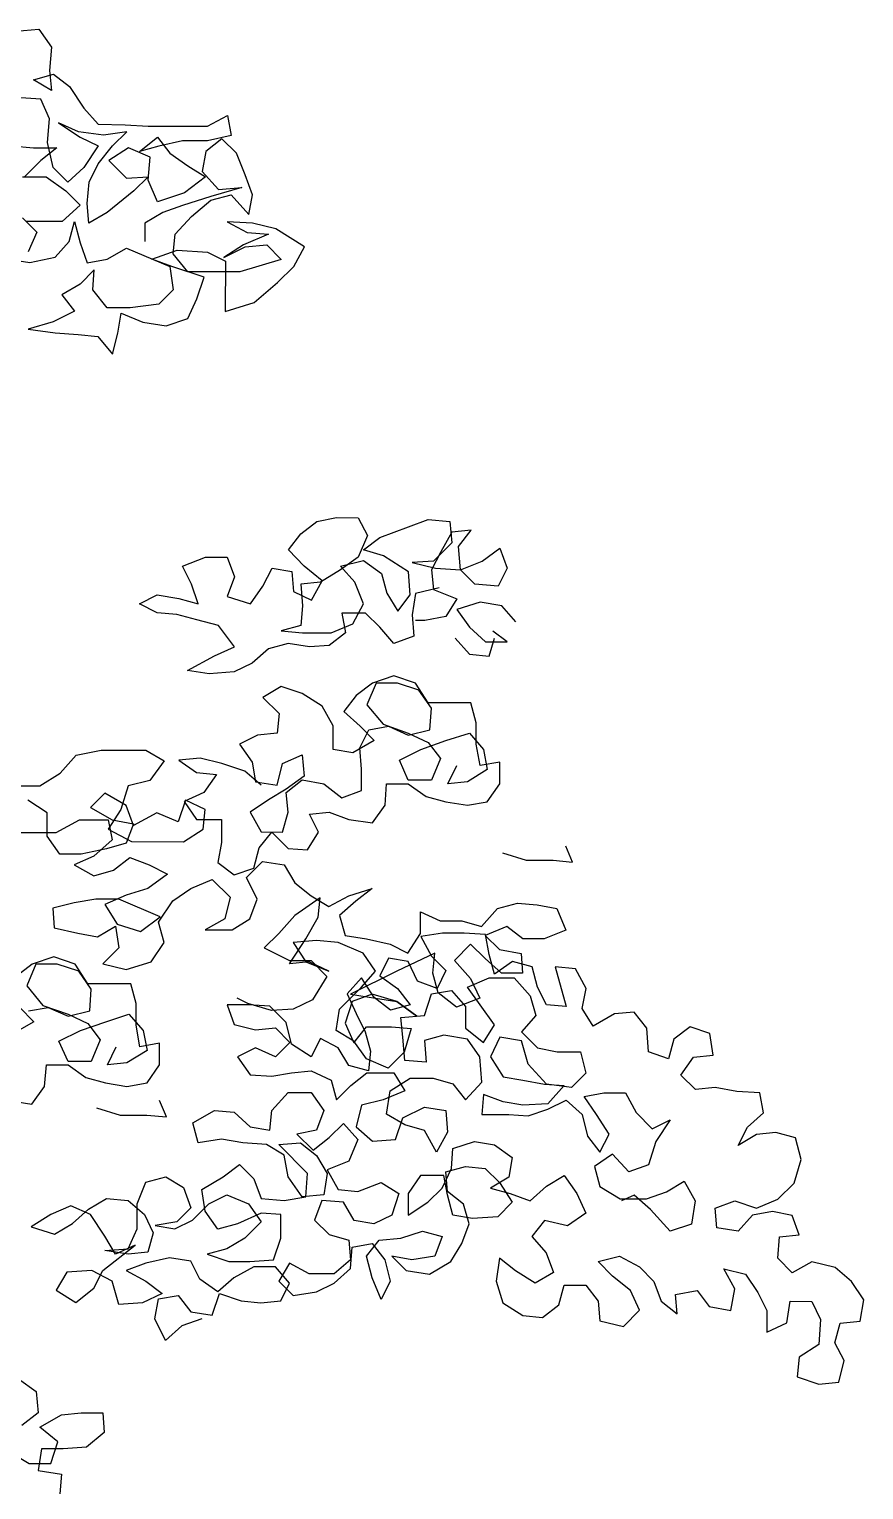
# Model space of a CAD drawing. Header units: millimetres. Extents: x 280.66 to 284.58, y 136.68 to 141.9.
# Drawn here: x 283.697 to 284.578, y 140.012 to 141.555 of the extents above; entities that cross this region are included whole.
import ezdxf

# ---------------------------------------------------------------- set-up
doc = ezdxf.new("R2010")
doc.units = ezdxf.units.MM

msp = doc.modelspace()

# ---------------------------------------------------------------- linework, layer by layer
at = {"linetype": 'Continuous'}
for points in [[(283.6825, 141.5531), (283.7069, 141.5551), (283.7203, 141.536), (283.7183, 141.5116), (283.7203, 141.4905), (283.7012, 141.5018), (283.7223, 141.5075), (283.7394, 141.4945), (283.7545, 141.4717), (283.7695, 141.4547), (283.798, 141.4542), (283.8224, 141.4526), (283.8851, 141.4526), (283.9062, 141.464), (283.9099, 141.4429), (283.8851, 141.4372), (283.8586, 141.4372), (283.8338, 141.4315), (283.8131, 141.4258), (283.8322, 141.4412), (283.8452, 141.4241), (283.8643, 141.4107), (283.883, 141.3993), (283.8607, 141.3822), (283.8322, 141.3729), (283.8224, 141.3957), (283.8245, 141.4201), (283.8017, 141.4298), (283.7809, 141.4164), (283.7996, 141.3977), (283.8224, 141.3993), (283.8074, 141.3843), (283.7789, 141.3615), (283.7598, 141.3501), (283.7581, 141.3709), (283.7602, 141.3936), (283.7695, 141.4128), (283.7846, 141.4319), (283.8, 141.4469), (283.7752, 141.4433), (283.7488, 141.4469), (283.7276, 141.4563), (283.7504, 141.4412), (283.7695, 141.4319), (283.7545, 141.4091), (283.7374, 141.3936), (283.7219, 141.4091), (283.7162, 141.4355), (283.7183, 141.4603), (283.7089, 141.4811), (283.6825, 141.4831)], [(283.6748, 141.3123), (283.6975, 141.3086), (283.724, 141.3143), (283.739, 141.331), (283.7447, 141.3521), (283.7504, 141.3294), (283.7581, 141.3082), (283.7789, 141.3123), (283.7996, 141.3237), (283.8452, 141.3045), (283.8489, 141.2797), (283.8338, 141.2647), (283.8033, 141.261), (283.7789, 141.261), (283.7638, 141.2797), (283.7655, 141.3009), (283.7504, 141.2858), (283.7313, 141.2744), (283.7447, 141.2574), (283.7219, 141.246), (283.6955, 141.2382), (283.724, 141.2346), (283.7484, 141.2325), (283.7691, 141.2305), (283.7846, 141.2118), (283.7903, 141.2342), (283.7939, 141.2553), (283.8167, 141.2456), (283.8415, 141.2419), (283.8643, 141.2496), (283.8737, 141.2704), (283.8814, 141.2932), (283.8472, 141.3045), (283.8261, 141.3123), (283.8529, 141.3216), (283.8851, 141.3196), (283.9042, 141.3102), (283.9038, 141.257), (283.9343, 141.2663), (283.9591, 141.2875), (283.9762, 141.3045), (283.9876, 141.3253), (283.9571, 141.3444), (283.9327, 141.3501), (283.9058, 141.3517), (283.927, 141.3403), (283.9493, 141.3387), (283.9229, 141.3273), (283.9022, 141.3139), (283.9249, 141.3253), (283.9477, 141.3273), (283.9628, 141.3119), (283.9192, 141.2989), (283.8643, 141.2989), (283.8489, 141.318), (283.8509, 141.3387), (283.868, 141.3574), (283.8887, 141.3745), (283.9099, 141.3802), (283.9286, 141.3595), (283.9327, 141.3802), (283.9249, 141.4014), (283.9156, 141.4241), (283.9001, 141.4392), (283.8834, 141.4258), (283.8794, 141.405), (283.8965, 141.3859), (283.9213, 141.3879), (283.8887, 141.3786), (283.8586, 141.3688), (283.8379, 141.3615), (283.8188, 141.3501), (283.8188, 141.331)], [(283.6784, 141.4319), (283.7012, 141.4298), (283.726, 141.4298), (283.7089, 141.4164), (283.6918, 141.3993)], [(283.6898, 141.3993), (283.7146, 141.3993), (283.7354, 141.3843), (283.7504, 141.3692), (283.7317, 141.3521), (283.6935, 141.3521)], [(283.6898, 141.3558), (283.7049, 141.3408), (283.6955, 141.32)], [(284.1296, 140.9649), (284.1047, 140.9592), (284.1011, 140.9364), (284.1031, 140.914), (284.082, 140.9063), (284.0669, 140.9234), (284.0519, 140.9384), (284.027, 140.9384), (284.0307, 140.9177), (284.0136, 140.9043), (283.9929, 140.9026), (283.9701, 140.9063), (283.9493, 140.9006), (283.9323, 140.8855), (283.9131, 140.8762), (283.8867, 140.8742), (283.8639, 140.8778), (283.8924, 140.8933), (283.9135, 140.9026), (283.8965, 140.9254), (283.8737, 140.9311), (283.8525, 140.9368), (283.8318, 140.9388), (283.8131, 140.9482), (283.8318, 140.9576), (283.8546, 140.9539), (283.8753, 140.9482), (283.868, 140.9689), (283.8586, 140.9881), (283.883, 140.9974), (283.9058, 140.9974), (283.9135, 140.9767), (283.9058, 140.9559), (283.9306, 140.9482), (283.9436, 140.9669), (283.9534, 140.986), (283.9742, 140.9824), (283.9758, 140.9612), (283.9949, 140.9519), (284.0063, 140.9726), (283.9872, 140.9881), (283.9705, 141.0051), (283.9835, 141.0222), (284.0006, 141.0352), (284.0213, 141.0393), (284.0441, 141.0389), (284.0539, 141.0202), (284.0441, 140.9974), (284.0254, 140.984), (284.0043, 140.971), (283.9835, 140.9689), (283.9855, 140.9462), (283.9835, 140.9254), (283.9628, 140.9197), (283.9855, 140.9177), (284.0157, 140.9177), (284.0384, 140.927), (284.0498, 140.9482), (284.0405, 140.971), (284.0254, 140.9881), (284.0498, 140.9938), (284.0689, 140.9803), (284.0746, 140.9596), (284.086, 140.9405), (284.099, 140.9576), (284.0974, 140.982), (284.071, 140.999), (284.0498, 141.0051), (284.0669, 141.0182), (284.0974, 141.0296), (284.1182, 141.0373), (284.1409, 141.0352), (284.143, 141.0125), (284.1239, 140.9933), (284.1011, 140.9917), (284.1259, 140.986), (284.1523, 140.984), (284.1751, 140.9933), (284.1938, 141.0068), (284.2016, 140.986), (284.1922, 140.9669), (284.1674, 140.9689), (284.1523, 140.984), (284.1503, 141.0088), (284.1637, 141.0259), (284.143, 141.0239), (284.1316, 141.0031), (284.1218, 140.984), (284.1239, 140.9632), (284.1483, 140.9535), (284.1369, 140.9348), (284.1145, 140.9307), (284.1047, 140.9307)], [(284.2109, 140.9291), (284.1959, 140.9462), (284.1731, 140.9498), (284.1483, 140.9421), (284.1617, 140.9234), (284.1788, 140.9079), (284.2016, 140.9079), (284.1865, 140.9193)], [(284.1466, 140.912), (284.1617, 140.8949), (284.1824, 140.8929), (284.1881, 140.912)], [(283.9416, 140.7566), (283.9245, 140.7716), (283.9001, 140.7794), (283.8773, 140.7851), (283.8546, 140.783), (283.8733, 140.77), (283.8944, 140.768), (283.881, 140.7489), (283.8603, 140.7395), (283.8733, 140.7204), (283.8997, 140.7204), (283.8997, 140.696), (283.8961, 140.6748), (283.9131, 140.6618), (283.9339, 140.6691), (283.9396, 140.6903), (283.953, 140.707), (283.9701, 140.6899), (283.9908, 140.6883), (284.0022, 140.707), (283.9929, 140.7261), (284.0136, 140.7281), (284.0344, 140.7204), (284.0592, 140.7167), (284.0726, 140.7354), (284.0742, 140.7582), (284.097, 140.7582), (284.1161, 140.7448), (284.1369, 140.7391), (284.1597, 140.7354), (284.1804, 140.7391), (284.1938, 140.7582), (284.1938, 140.781), (284.1731, 140.7773), (284.169, 140.8001), (284.169, 140.8225), (284.1633, 140.8436), (284.1182, 140.8436), (284.1047, 140.8644), (284.082, 140.8721), (284.0592, 140.8644), (284.0421, 140.8514), (284.0291, 140.8343), (284.0462, 140.8188), (284.0612, 140.8038), (284.0384, 140.7908), (284.0177, 140.7944), (284.0177, 140.8192), (284.0063, 140.84), (283.9851, 140.8534), (283.9628, 140.8607), (283.9436, 140.8493), (283.9607, 140.8323), (283.9587, 140.8115), (283.938, 140.8095), (283.9188, 140.8001), (283.9323, 140.781), (283.9359, 140.7603), (283.9587, 140.7566), (283.9644, 140.7794), (283.9851, 140.7887), (283.9872, 140.766), (283.9681, 140.7525), (283.9493, 140.7411), (283.9302, 140.7281), (283.9416, 140.7074), (283.9644, 140.707), (283.9701, 140.7281), (283.9681, 140.7489), (283.9851, 140.7623), (284.0079, 140.7582), (284.027, 140.7432), (284.0478, 140.7509), (284.0478, 140.7737), (284.0458, 140.7961), (284.0555, 140.8152), (284.0763, 140.8188), (284.097, 140.8095), (284.1198, 140.8152), (284.1218, 140.838), (284.1084, 140.8571), (284.0856, 140.8644), (284.0632, 140.8644), (284.0535, 140.8416), (284.0706, 140.8209), (284.097, 140.8115), (284.1182, 140.8017), (284.1312, 140.7847), (284.1218, 140.7619), (284.097, 140.7619), (284.0877, 140.783), (284.1104, 140.7944), (284.1369, 140.8038), (284.1617, 140.8115), (284.1767, 140.7944), (284.1804, 140.7733), (284.1597, 140.7603), (284.1389, 140.7582), (284.1483, 140.7773)], [(283.6853, 140.7558), (283.7081, 140.7558), (283.7293, 140.7692), (283.7463, 140.7883), (283.7728, 140.7936), (283.82, 140.7936), (283.8391, 140.7822), (283.824, 140.7615), (283.8013, 140.7558), (283.7935, 140.731), (283.7801, 140.7102), (283.8049, 140.6972), (283.8598, 140.6968), (283.8806, 140.7102), (283.8826, 140.731), (283.8619, 140.7407), (283.8542, 140.7179), (283.8314, 140.7273), (283.807, 140.7139), (283.7992, 140.735), (283.7765, 140.7481), (283.7614, 140.733), (283.7842, 140.72), (283.807, 140.7159), (283.7992, 140.6952), (283.7785, 140.6895), (283.7516, 140.6838), (283.7289, 140.6838), (283.7158, 140.7029), (283.7158, 140.7273), (283.6951, 140.7407)], [(283.676, 140.7066), (283.7252, 140.7066), (283.75, 140.72), (283.7801, 140.72), (283.7842, 140.6988), (283.7651, 140.6817), (283.7443, 140.6724), (283.7651, 140.661), (283.7858, 140.6667), (283.8029, 140.6801), (283.8236, 140.6724), (283.8428, 140.6626), (283.822, 140.6476), (283.7992, 140.6403), (283.7765, 140.6305), (283.7895, 140.6097), (283.8143, 140.602), (283.835, 140.6175), (283.7915, 140.6362), (283.7671, 140.6362), (283.7443, 140.6325), (283.7215, 140.6268), (283.7232, 140.6061), (283.748, 140.6004), (283.7687, 140.5963), (283.7878, 140.6077), (283.7915, 140.5849), (283.7744, 140.5678), (283.7992, 140.5621), (283.8257, 140.5699), (283.8391, 140.5906), (283.8334, 140.6118), (283.8485, 140.6346), (283.8676, 140.6476), (283.89, 140.6569), (283.9091, 140.6382), (283.9034, 140.6154), (283.8826, 140.604), (283.9111, 140.604), (283.9298, 140.6154), (283.9375, 140.6362), (283.9262, 140.659), (283.9432, 140.676), (283.966, 140.6724), (283.9774, 140.6533), (283.9945, 140.6398), (284.0132, 140.6285), (284.0344, 140.6398), (284.0588, 140.6476), (284.0417, 140.6341), (284.0246, 140.6191), (284.0303, 140.5979), (284.0531, 140.5943), (284.0779, 140.5886), (284.0966, 140.5792), (284.11, 140.6), (284.11, 140.6228), (284.1308, 140.6134), (284.1536, 140.6134), (284.1743, 140.6073), (284.1914, 140.6264), (284.2125, 140.6321), (284.2333, 140.6301), (284.254, 140.6264), (284.2634, 140.6036), (284.2406, 140.5943), (284.2182, 140.5943), (284.2012, 140.6073), (284.1784, 140.5979), (284.1934, 140.5829), (284.2162, 140.5788), (284.2178, 140.5581), (284.1955, 140.5581), (284.1784, 140.5735), (284.1629, 140.5886), (284.1458, 140.5715), (284.1629, 140.5524), (284.1727, 140.5316), (284.1479, 140.5223), (284.1287, 140.5373), (284.123, 140.5581), (284.1251, 140.5792), (284.0852, 140.5601), (284.036, 140.5357), (284.0624, 140.5316), (284.0852, 140.528), (284.106, 140.5125), (284.0852, 140.528), (284.0588, 140.5357), (284.038, 140.528), (284.0303, 140.5052), (284.0397, 140.4844), (284.0531, 140.5015), (284.0795, 140.5015), (284.1003, 140.4995), (284.0929, 140.4747), (284.0759, 140.4576), (284.0531, 140.4674), (284.0397, 140.4861), (284.0209, 140.4975), (284.0246, 140.5202), (284.0474, 140.543), (284.0624, 140.5601), (284.0494, 140.5792), (284.023, 140.5906), (284.0002, 140.5927), (283.9754, 140.5906), (283.9888, 140.5699), (284.0132, 140.5601), (283.9925, 140.5699), (283.9717, 140.5678), (283.9888, 140.5943), (284.0018, 140.6171), (284.0039, 140.6378), (283.9774, 140.6191), (283.9603, 140.6), (283.9449, 140.5849), (283.9717, 140.5715), (283.9945, 140.5715), (284.0112, 140.5544), (283.9961, 140.53), (283.9754, 140.5202), (283.9526, 140.5186), (283.9278, 140.5259), (283.9164, 140.5316)], [(284.1967, 140.685), (284.2215, 140.6773), (284.25, 140.6773), (284.2707, 140.6752), (284.2634, 140.6923)], [(284.1332, 140.6004), (284.1104, 140.5967)], [(284.1104, 140.5967), (284.1218, 140.576)], [(284.156, 140.6004), (284.1332, 140.6004)], [(284.1788, 140.5988), (284.156, 140.6004)], [(284.1824, 140.5776), (284.1788, 140.5988)], [(284.1881, 140.5569), (284.1824, 140.5776)], [(283.6752, 140.4234), (283.6996, 140.4198), (283.713, 140.4385), (283.715, 140.4613), (283.7378, 140.4613), (283.7565, 140.4478), (283.7773, 140.4421), (283.8, 140.4385), (283.8212, 140.4421), (283.8342, 140.4613), (283.8342, 140.484), (283.8135, 140.4804), (283.8098, 140.5032), (283.8098, 140.5259), (283.8041, 140.5467), (283.7586, 140.5467), (283.7451, 140.5674), (283.7228, 140.5752), (283.7, 140.5674), (283.6829, 140.5544)], [(283.6959, 140.5182), (283.7167, 140.5219), (283.7378, 140.5125), (283.7606, 140.5182), (283.7622, 140.541), (283.7492, 140.5601), (283.7264, 140.5674), (283.7036, 140.5674), (283.6943, 140.5447), (283.711, 140.5239), (283.7378, 140.5146), (283.7586, 140.5048), (283.7716, 140.4877), (283.7622, 140.4649), (283.7378, 140.4649), (283.728, 140.4861), (283.7508, 140.4975), (283.7777, 140.5068), (283.8021, 140.5146), (283.8171, 140.4975), (283.8212, 140.4763), (283.8, 140.4633), (283.7793, 140.4613), (283.7887, 140.4804)], [(284.0763, 140.5739), (284.0669, 140.5552)], [(284.097, 140.5703), (284.0763, 140.5739)], [(284.1068, 140.5495), (284.097, 140.5703)], [(284.1218, 140.576), (284.1369, 140.5609)], [(284.2073, 140.5703), (284.1881, 140.5569)], [(284.228, 140.5646), (284.2073, 140.5703)], [(284.2337, 140.5434), (284.228, 140.5646)], [(284.2736, 140.5626), (284.2524, 140.5646)], [(284.2524, 140.5646), (284.2638, 140.5227)], [(284.285, 140.5418), (284.2736, 140.5626)], [(284.0478, 140.5532), (284.0327, 140.5361)], [(284.0612, 140.5324), (284.0478, 140.5532)], [(284.0669, 140.5552), (284.0856, 140.5418)], [(284.1275, 140.5418), (284.1068, 140.5495)], [(284.1369, 140.5609), (284.1275, 140.5418)], [(284.1597, 140.5434), (284.1824, 140.5532)], [(284.1824, 140.5532), (284.2089, 140.5532)], [(284.2089, 140.5532), (284.226, 140.5341)], [(284.0327, 140.5361), (284.0421, 140.5154)], [(284.0783, 140.519), (284.0612, 140.5324)], [(284.0856, 140.5418), (284.099, 140.5247)], [(284.1141, 140.5133), (284.1218, 140.5361)], [(284.1218, 140.5361), (284.1426, 140.5398)], [(284.1426, 140.5398), (284.1576, 140.5227)], [(284.1731, 140.5247), (284.1597, 140.5434)], [(284.226, 140.5341), (284.2317, 140.5133)], [(284.2431, 140.5247), (284.2337, 140.5434)], [(284.2809, 140.5207), (284.285, 140.5418)], [(283.6865, 140.5223), (283.7016, 140.5068), (283.6788, 140.4938)], [(283.9282, 140.5247), (283.9058, 140.5247)], [(283.9058, 140.5247), (283.9131, 140.504)], [(283.951, 140.5231), (283.9282, 140.5247)], [(283.9681, 140.506), (283.951, 140.5231)], [(284.099, 140.5247), (284.0783, 140.519)], [(284.1576, 140.5227), (284.1576, 140.4999)], [(284.1881, 140.5036), (284.1731, 140.5247)], [(284.2638, 140.5227), (284.2431, 140.5247)], [(284.2923, 140.5019), (284.2809, 140.5207)], [(284.3358, 140.517), (284.3151, 140.515)], [(284.3492, 140.4999), (284.3358, 140.517)], [(283.9131, 140.504), (283.9359, 140.4983)], [(283.9359, 140.4983), (283.9567, 140.5003)], [(283.9567, 140.5003), (283.9721, 140.4849)], [(283.9738, 140.4832), (283.9681, 140.506)], [(284.0421, 140.5154), (284.0515, 140.4962)], [(284.0893, 140.5113), (284.1141, 140.5133)], [(284.0913, 140.4905), (284.0893, 140.5113)], [(284.1767, 140.4849), (284.1881, 140.5036)], [(284.2317, 140.5133), (284.2166, 140.4962)], [(284.3151, 140.515), (284.2923, 140.5019)], [(284.3948, 140.5015), (284.3777, 140.4885)], [(284.4155, 140.4942), (284.3948, 140.5015)], [(283.9721, 140.4849), (283.9567, 140.4698)], [(284.0043, 140.4889), (283.9945, 140.4698)], [(284.023, 140.4792), (284.0043, 140.4889)], [(284.0515, 140.4962), (284.0571, 140.4755)], [(284.0934, 140.4657), (284.0913, 140.4905)], [(284.1348, 140.4926), (284.1141, 140.4869)], [(284.1141, 140.4869), (284.1161, 140.4641)], [(284.1597, 140.4885), (284.1348, 140.4926)], [(284.1576, 140.4999), (284.1767, 140.4849)], [(284.1727, 140.4698), (284.1597, 140.4885)], [(284.1938, 140.4905), (284.1841, 140.4698)], [(284.2166, 140.4865), (284.1938, 140.4905)], [(284.2166, 140.4962), (284.2337, 140.4792)], [(284.2239, 140.4621), (284.2166, 140.4865)], [(284.3509, 140.4751), (284.3492, 140.4999)], [(284.3777, 140.4885), (284.372, 140.4674)], [(284.4192, 140.4714), (284.4155, 140.4942)], [(283.9359, 140.4792), (283.9168, 140.4698)], [(283.9168, 140.4698), (283.9302, 140.4507)], [(283.9567, 140.4698), (283.9359, 140.4792)], [(283.9945, 140.4698), (283.9738, 140.4832)], [(284.0344, 140.4604), (284.023, 140.4792)], [(284.0571, 140.4755), (284.0551, 140.4548)], [(284.1747, 140.443), (284.1727, 140.4698)], [(284.1841, 140.4698), (284.1975, 140.4487)], [(284.2337, 140.4792), (284.2544, 140.4751)], [(284.2544, 140.4751), (284.2789, 140.4751)], [(284.2789, 140.4751), (284.2845, 140.4523)], [(284.372, 140.4674), (284.3509, 140.4751)], [(284.385, 140.4503), (284.3985, 140.4694)], [(284.3985, 140.4694), (284.4192, 140.4714)], [(283.9738, 140.4527), (283.9945, 140.4548)], [(283.9945, 140.4548), (284.0157, 140.445)], [(284.0551, 140.4548), (284.0344, 140.4604)], [(284.1161, 140.4641), (284.0934, 140.4657)], [(284.2431, 140.4409), (284.2239, 140.4621)], [(283.9302, 140.4507), (283.953, 140.4491)], [(283.953, 140.4491), (283.9738, 140.4527)], [(284.0157, 140.445), (284.0213, 140.4242)], [(284.0213, 140.4242), (284.0364, 140.4393)], [(284.0364, 140.4393), (284.0535, 140.4527)], [(284.0535, 140.4527), (284.082, 140.4527)], [(284.0779, 140.4336), (284.099, 140.447)], [(284.082, 140.4527), (284.0934, 140.4336)], [(284.099, 140.447), (284.1235, 140.447)], [(284.1235, 140.447), (284.1442, 140.4413)], [(284.1442, 140.4413), (284.1576, 140.4242)], [(284.1576, 140.4242), (284.1747, 140.443)], [(284.1975, 140.4487), (284.2182, 140.445)], [(284.2182, 140.445), (284.241, 140.4409)], [(284.241, 140.4409), (284.2618, 140.4393)], [(284.2695, 140.4373), (284.2431, 140.4409)], [(284.2618, 140.4393), (284.2447, 140.4202)], [(284.2845, 140.4523), (284.2695, 140.4373)], [(284.4005, 140.4352), (284.385, 140.4503)], [(283.879, 140.1928), (283.8578, 140.1855), (283.8407, 140.17), (283.8293, 140.1928), (283.8334, 140.2139), (283.8542, 140.2176), (283.8676, 140.2005), (283.89, 140.1968), (283.8977, 140.2196), (283.9205, 140.2119), (283.9412, 140.2099), (283.9624, 140.2119), (283.9717, 140.2306), (283.9567, 140.2477), (283.9339, 140.2477), (283.9127, 140.2363), (283.8961, 140.2213), (283.8769, 140.2347), (283.8676, 140.2538), (283.8448, 140.2575), (283.82, 140.2518), (283.7992, 140.244), (283.82, 140.2326), (283.8371, 140.2196), (283.8163, 140.2099), (283.7915, 140.2082), (283.7842, 140.2326), (283.763, 140.244), (283.7366, 140.2424), (283.7252, 140.2233), (283.7459, 140.2103), (283.7651, 140.2253), (283.7744, 140.244), (283.8086, 140.2709), (283.7878, 140.2611), (283.7765, 140.2802), (283.7614, 140.303), (283.7407, 140.3124), (283.7195, 140.303), (283.6988, 140.29), (283.7236, 140.2823), (283.7423, 140.2937), (283.7594, 140.3087), (283.7785, 140.3201), (283.8013, 140.3181), (283.8184, 140.303), (283.8277, 140.2839), (283.822, 140.2632), (283.8013, 140.2611), (283.7765, 140.2652), (283.8013, 140.2668), (283.8106, 140.288), (283.8106, 140.3144), (283.82, 140.3372), (283.8411, 140.3429), (283.8598, 140.3315), (283.8676, 140.3103), (283.8525, 140.2953), (283.8297, 140.2916), (283.8505, 140.288), (283.8692, 140.2973), (283.8863, 140.3144), (283.9054, 140.3238), (283.9282, 140.3144), (283.9416, 140.2953), (283.9245, 140.2782), (283.9054, 140.2668), (283.8847, 140.2611), (283.9074, 140.2534), (283.9298, 140.2534), (283.9546, 140.2554), (283.9624, 140.2782), (283.9624, 140.303), (283.9416, 140.3046), (283.9168, 140.2933), (283.8961, 140.2876), (283.8826, 140.3067), (283.879, 140.3295), (283.9017, 140.3429), (283.9188, 140.3559), (283.9339, 140.3408), (283.9416, 140.3201), (283.966, 140.3181), (283.9888, 140.3217), (283.9908, 140.3465), (283.9603, 140.3771), (283.9831, 140.3787), (284.0002, 140.3653), (284.0116, 140.3465), (284.0079, 140.3238), (283.9851, 140.3217), (283.9701, 140.3429), (283.966, 140.3657), (283.9473, 140.3771), (283.9225, 140.3787), (283.8997, 140.3827), (283.8753, 140.3787), (283.8696, 140.3998), (283.8924, 140.4129), (283.9131, 140.4112), (283.9302, 140.3958), (283.951, 140.3921), (283.953, 140.4129), (283.9701, 140.432), (283.9945, 140.432), (284.0079, 140.4129), (284.0002, 140.3921), (283.9794, 140.388), (283.9965, 140.371), (284.0136, 140.3844), (284.0287, 140.3994), (284.0437, 140.3823), (284.0344, 140.3596), (284.0116, 140.3502), (284.023, 140.3295), (284.0437, 140.3274), (284.0685, 140.3368), (284.0873, 140.3254), (284.0799, 140.3026), (284.0608, 140.2933), (284.0401, 140.2969), (284.0287, 140.316), (284.0059, 140.3181), (283.9982, 140.2973), (284.0136, 140.2819), (284.0344, 140.2762), (284.036, 140.2554), (284.0189, 140.2404), (283.9925, 140.2404), (283.9717, 140.2518), (283.9603, 140.2326), (283.9754, 140.2176), (284.0002, 140.2213), (284.0189, 140.2306), (284.036, 140.2461), (284.038, 140.2688), (284.0588, 140.2725), (284.0722, 140.2554), (284.0779, 140.2326), (284.0685, 140.2135), (284.0588, 140.2363), (284.0531, 140.2591), (284.0665, 140.2762), (284.0893, 140.2782), (284.1121, 140.2855), (284.1328, 140.2798), (284.1251, 140.2591), (284.1007, 140.2554), (284.0799, 140.2591), (284.095, 140.244), (284.1194, 140.24), (284.1422, 140.2534), (284.1536, 140.2725), (284.1613, 140.2933), (284.1556, 140.314), (284.1385, 140.3274), (284.1369, 140.3482), (284.1576, 140.3539), (284.1784, 140.3518), (284.1934, 140.3368), (284.2069, 140.316), (284.1918, 140.3006), (284.1649, 140.2989), (284.1442, 140.3026), (284.1385, 140.3238), (284.1348, 140.3445), (284.11, 140.3445), (284.097, 140.3254), (284.097, 140.3026), (284.1178, 140.316), (284.1328, 140.3311), (284.1426, 140.3518), (284.1442, 140.373), (284.167, 140.3803), (284.1881, 140.3766), (284.2069, 140.3632), (284.2032, 140.3425), (284.1841, 140.3311), (284.2048, 140.3254), (284.226, 140.3177), (284.2431, 140.3331), (284.2618, 140.3445), (284.2752, 140.3254), (284.2845, 140.3046), (284.2654, 140.2912), (284.241, 140.2969), (284.2276, 140.2798), (284.2426, 140.2627), (284.2504, 140.242), (284.2313, 140.2306), (284.2105, 140.2436), (284.1934, 140.257), (284.1898, 140.2326), (284.1971, 140.2099), (284.2182, 140.1964), (284.239, 140.1944), (284.2561, 140.2078), (284.2618, 140.2286), (284.2845, 140.2286), (284.2976, 140.2115), (284.2996, 140.1907), (284.3244, 140.185), (284.3415, 140.2021), (284.3317, 140.2229), (284.313, 140.2379), (284.2976, 140.2534), (284.3203, 140.2591), (284.3415, 140.2477), (284.3566, 140.2322), (284.3643, 140.2115), (284.381, 140.1981), (284.3793, 140.2188), (284.4021, 140.2229), (284.4151, 140.2058), (284.4379, 140.2017), (284.442, 140.2245), (284.4306, 140.2457), (284.4534, 140.24), (284.4664, 140.2208), (284.4757, 140.2017), (284.4757, 140.1789), (284.4969, 140.1887), (284.5006, 140.2115), (284.5233, 140.2111), (284.5327, 140.1924), (284.5307, 140.1659), (284.5099, 140.1525), (284.5079, 140.1318), (284.5307, 140.124), (284.5518, 140.1261), (284.5575, 140.1488), (284.5478, 140.1676), (284.5534, 140.1883), (284.5746, 140.1903), (284.5783, 140.2131), (284.5652, 140.2322), (284.5482, 140.2473), (284.5233, 140.253), (284.5026, 140.2416), (284.4875, 140.257), (284.4892, 140.2794), (284.5099, 140.2815), (284.5026, 140.3022), (284.4818, 140.3063), (284.4607, 140.3026), (284.4456, 140.2855), (284.4229, 140.2892), (284.4212, 140.3099), (284.442, 140.3177), (284.4648, 140.3099), (284.4875, 140.3193), (284.5046, 140.3364), (284.512, 140.3612), (284.5063, 140.384), (284.4855, 140.3897), (284.4648, 140.3876)], [(283.7679, 140.4157), (283.7927, 140.408), (283.8208, 140.408), (283.8419, 140.4063), (283.8342, 140.4234)], [(284.0706, 140.4242), (284.0478, 140.4185)], [(284.0934, 140.4336), (284.0706, 140.4242)], [(284.0742, 140.4092), (284.0779, 140.4336)], [(284.1767, 140.4299), (284.1747, 140.4088)], [(284.1975, 140.4222), (284.1767, 140.4299)], [(284.2447, 140.4145), (284.2638, 140.4238)], [(284.2638, 140.4238), (284.2809, 140.4088)], [(284.2829, 140.4279), (284.3037, 140.4316)], [(284.2959, 140.4088), (284.2829, 140.4279)], [(284.3037, 140.4316), (284.3265, 140.4316)], [(284.3265, 140.4316), (284.3378, 140.4108)], [(284.4212, 140.4373), (284.4005, 140.4352)], [(284.444, 140.4332), (284.4212, 140.4373)], [(284.4684, 140.4316), (284.444, 140.4332)], [(284.4725, 140.4104), (284.4684, 140.4316)], [(284.0478, 140.4185), (284.0421, 140.3958)], [(284.0934, 140.3978), (284.0742, 140.4092)], [(284.0913, 140.4051), (284.1141, 140.4165)], [(284.1141, 140.4165), (284.1369, 140.4129)], [(284.1369, 140.4129), (284.1385, 140.3901)], [(284.1747, 140.4088), (284.2032, 140.4088)], [(284.2182, 140.4185), (284.1975, 140.4222)], [(284.2032, 140.4088), (284.2239, 140.4072)], [(284.2447, 140.4202), (284.2182, 140.4185)], [(284.2239, 140.4072), (284.2447, 140.4145)], [(284.2809, 140.4088), (284.2866, 140.386)], [(284.3094, 140.388), (284.2959, 140.4088)], [(284.3378, 140.4108), (284.3549, 140.3937)], [(284.4554, 140.3954), (284.4725, 140.4104)], [(284.0421, 140.3958), (284.0592, 140.3807)], [(284.0836, 140.3823), (284.0913, 140.4051)], [(284.1141, 140.3917), (284.0934, 140.3978)], [(284.3549, 140.3937), (284.3736, 140.4031)], [(284.3736, 140.4031), (284.3586, 140.3803)], [(284.4456, 140.3762), (284.4554, 140.3954)], [(284.0592, 140.3807), (284.0836, 140.3823)], [(284.1271, 140.3689), (284.1141, 140.3917)], [(284.1385, 140.3901), (284.1271, 140.3689)], [(284.2866, 140.386), (284.2996, 140.3689)], [(284.2996, 140.3689), (284.3094, 140.388)], [(284.3586, 140.3803), (284.3509, 140.3555)], [(284.4648, 140.3876), (284.4456, 140.3762)], [(284.313, 140.3669), (284.2939, 140.3539)], [(284.3301, 140.3482), (284.313, 140.3669)], [(284.2939, 140.3539), (284.2996, 140.3327)], [(284.3509, 140.3555), (284.3301, 140.3482)], [(284.2996, 140.3327), (284.3208, 140.3197)], [(284.37, 140.327), (284.3887, 140.3384)], [(284.3887, 140.3384), (284.4001, 140.3177)], [(284.3208, 140.3197), (284.3488, 140.3197)], [(284.3358, 140.3234), (284.3224, 140.3177)], [(284.3529, 140.3083), (284.3358, 140.3234)], [(284.3488, 140.3197), (284.37, 140.327)], [(284.4001, 140.3177), (284.3964, 140.2928)], [(284.3736, 140.2855), (284.3529, 140.3083)], [(284.3964, 140.2928), (284.3736, 140.2855)], [(283.6853, 140.1297), (283.704, 140.1163), (283.7061, 140.0935), (283.689, 140.0801)], [(283.6739, 140.0537), (283.6967, 140.0402), (283.7195, 140.0402), (283.7268, 140.063), (283.7081, 140.0785), (283.7309, 140.0915), (283.7516, 140.0935), (283.7744, 140.0935), (283.776, 140.0728), (283.7573, 140.0573), (283.7325, 140.0557), (283.7097, 140.0557), (283.7061, 140.0329), (283.7309, 140.0288), (283.7289, 140.0081)]]:
    msp.add_lwpolyline(points, dxfattribs=at)

doc.saveas('drawing.dxf')
